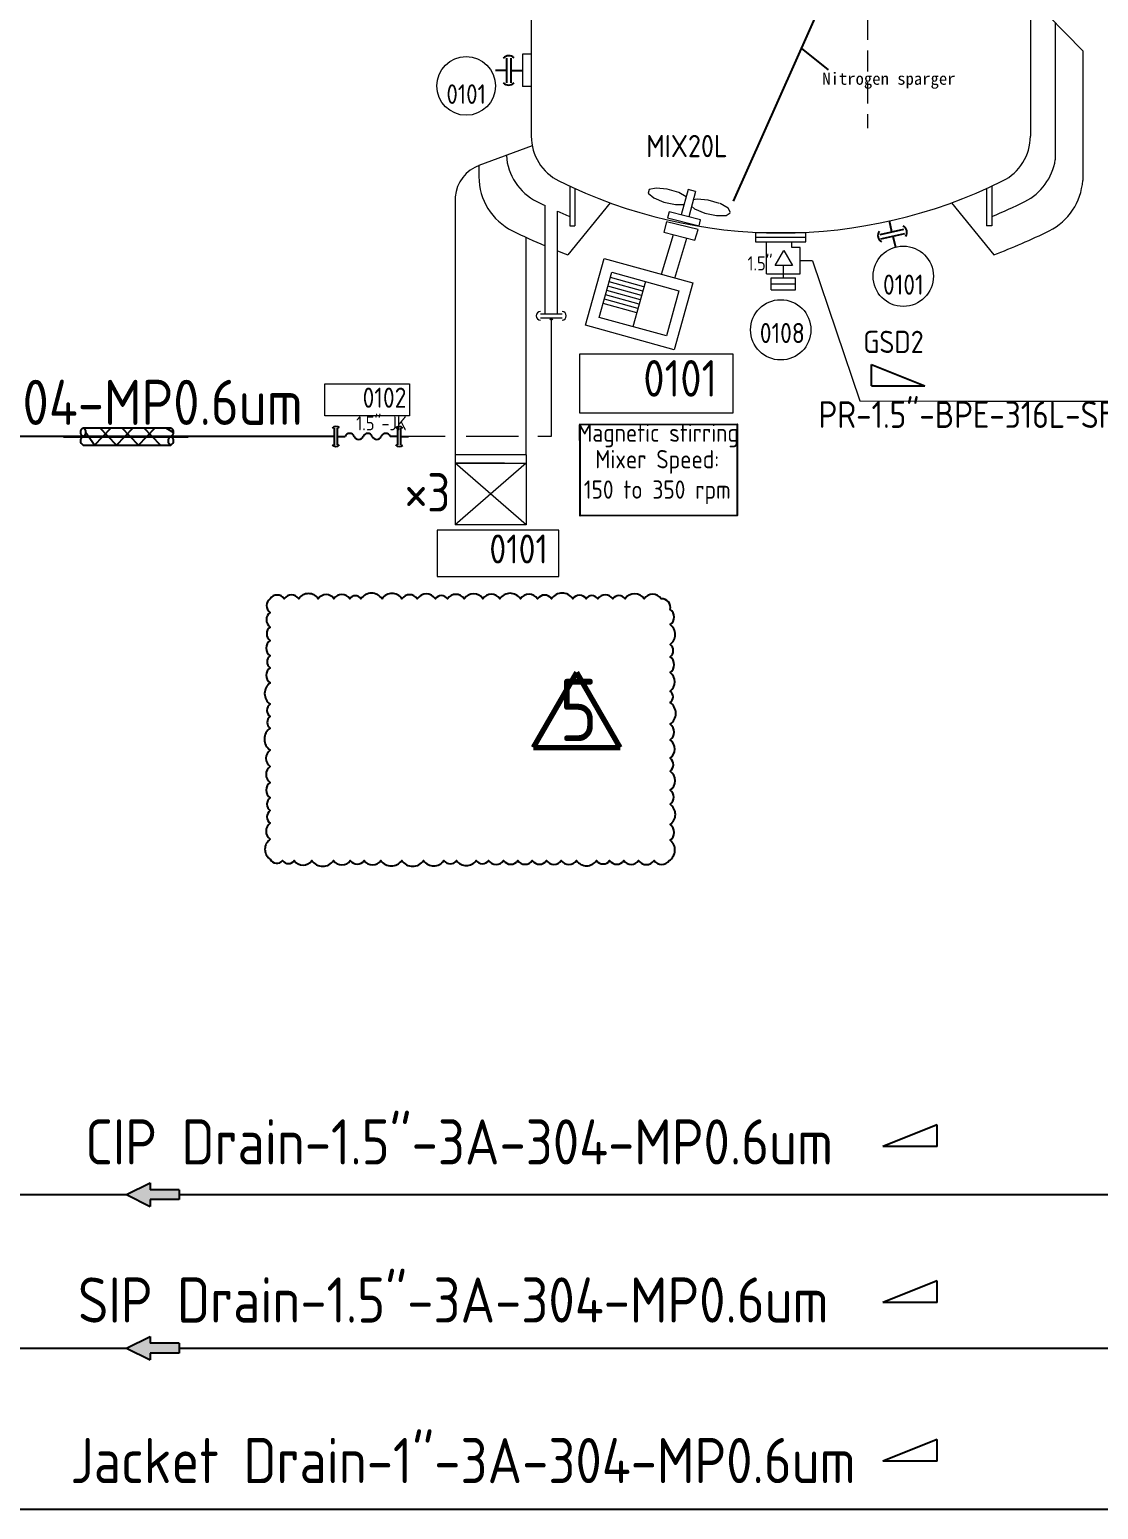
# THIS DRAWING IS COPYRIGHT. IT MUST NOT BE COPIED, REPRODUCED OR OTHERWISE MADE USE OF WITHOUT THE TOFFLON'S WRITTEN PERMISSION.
# Model space of a CAD drawing. Header units: millimetres. Extents: x -68339142 to 208, y -167 to 82456658.
# Drawn here: x -68335907 to -68335269, y 82447461 to 82448346 of the extents above; entities that cross this region are included whole.
import ezdxf
from ezdxf.enums import TextEntityAlignment as Align

# ---------------------------------------------------------------- set-up
doc = ezdxf.new("R2010")
doc.units = ezdxf.units.MM
doc.header["$MEASUREMENT"] = 0
doc.linetypes.add('HIDDEN', pattern=[9.524999999999999, 6.35, -3.175])
for name, color, linetype, lineweight in [('AM_8', 1, 'Continuous', 15), ('Langurage', 7, 'Continuous', 0), ('Modle', 161, 'Continuous', 70), ('图层00物料管路PR', 6, 'Continuous', 15), ('图层15动态设备', 7, 'Continuous', 9)]:
    doc.layers.add(name, color=color, linetype=linetype, lineweight=lineweight)
for name, color, linetype in [('冷冻水进', 170, 'Continuous'), ('排管', 10, 'Continuous'), ('文字', 1, 'Continuous'), ('機器', 7, 'Continuous'), ('药液', 210, 'Continuous')]:
    doc.layers.add(name, color=color, linetype=linetype)
doc.styles.get("Standard").update_dxf_attribs({"font": 'gbenor.shx', "bigfont": 'gbcbig.shx'})
doc.styles.add('{18b73a54-fa43-428c-adcb-c1c7bbdf2c84}', font='')
doc.styles.get('{18b73a54-fa43-428c-adcb-c1c7bbdf2c84}').set_extended_font_data('SimSun')

# ---------------------------------------------------------------- blocks, each defined once
blk = doc.blocks.new('*U303')
at = {"color": 7, "linetype": 'ByBlock', "lineweight": 9}
for p, q in [((11.06999995111465, -19.18800003377245), (-11.06999995111465, 7.11130496711121e-08)), ((-11.06999995111465, 7.11130496711121e-08), (-11.07000000588514, -19.1879998560046)), ((-11.06999995111465, 7.11130496711121e-08), (11.06999995111465, -7.111304789475525e-08)), ((11.06999995111465, -7.111304789475525e-08), (-11.07000000588514, -19.18799989154099)), ((11.06999995111465, -7.111304789475525e-08), (11.06999995111465, -19.18800006932495))]:
    blk.add_line(p, q, dxfattribs=at)
at = {"color": 0, "linetype": 'ByBlock', "lineweight": 9}
blk.add_line((11.06999995111465, -19.18800006932495), (-11.07000000588514, -19.18800000622612), dxfattribs=at)
at = {"color": 1, "linetype": 'ByBlock', "lineweight": 9}
blk.add_lwpolyline([(-16.63637571871041, -35.17339146052912), (21.16362428128959, -35.17339146052911), (21.16362428128959, -20.77339146052911), (-16.63637571871041, -20.77339146052911)], close=True, dxfattribs=at)
for tag, p, height, flags in [('YQJ_ITEMID', (12.09698766737247, -11.27666881555147), 5, 1), ('YQJ_CLASS_NAME', (12.50872703913311, -16.69544346930148), 5, 1), ('YQJ_CODE', (-15.41441134375584, -30.95963507853119), 9, 2)]:
    blk.add_attdef(tag, p, '', height=height, dxfattribs=dict(at, flags=flags))
blk.add_attdef('YQJ_NO', (-0.405869125397885, -31.15602829639695), '', height=9, dxfattribs=at)
blk = doc.blocks.new('*U267')
at = {"color": 7, "lineweight": 9}
for p, q in [((-8.429016727735961, 7.9691693013242), (-8.660523516943522, 7.059455600642014)), ((-6.680790860478464, 8.33913726860219), (-8.429016727735961, 7.9691693013242)), ((-3.970895275591556, 8.051897286926668), (-6.680790860478464, 8.33913726860219)), ((-1.15970267420389, 7.198646020937577), (-3.970895275591556, 8.051897286926668)), ((1.149910492806248, 7.962138032216078), (-0.5179421132642341, 1.715673505210088)), ((2.947776267378414, 7.504555209710905), (1.149910492806248, 7.962138032216078)), ((2.947776267378414, 7.504555209710905), (1.149910492806248, 7.962138032216078)), ((2.947776267378414, 7.504555209710905), (1.307578744322837, 1.24930392834858)), ((-8.660523516943522, 7.059455600642014), (-7.301809458293155, 5.898823838782391)), ((-7.301809458293155, 5.898823838782391), (-4.784256665163139, 4.855766399500407)), ((-4.784256665163139, 4.855766399500407), (-1.907170361258886, 4.261446649896516)), ((-1.907170361258886, 4.261446649896516), (0.1721006191873133, 4.300031040560043)), ((0.6685336402549185, 6.159278821160388), (-1.15970267420389, 7.198646020937577)), ((3.391084112044974, 5.639398499225624), (2.40393373145771, 5.43049298733904)), ((6.100979696863124, 5.352158517550105), (3.391084112044974, 5.639398499225624)), ((8.91217229825079, 4.498907251565925), (6.100979696863124, 5.352158517550105)), ((11.02518621175759, 3.40332682695507), (9.0052303817728, 4.551688129081501)), ((11.6125835666141, 2.324452088159795), (11.02518621175759, 3.40332682695507)), ((-5.394427636869205, -12.88233578653499), (-2.437005302864145, -3.121951033354437)), ((-2.126272618524945, -13.78759733706547), (0.8401458078386899, -3.997522768686851)), ((-9.695441657074934, -15.91941442318103), (-17.9484062438828, -13.63338714588727)), ((-10.87975976623684, -20.19501319290603), (-19.13272435299068, -17.90898591560736)), ((-10.583680238939, -19.12611350047109), (-18.83664482571248, -16.84008622317733)), ((-10.28760071168535, -18.05721380804107), (-18.54056529844902, -15.77118653074731)), ((-9.991521184353132, -16.98831411561596), (-18.24448577117082, -14.70228683831238)), ((-9.337779567016423, -14.62819073900255), (-12.42173996543761, -25.76183564679968)), ((-11.4719188208227, -22.33281257777099), (-19.72488340758146, -20.0467853004674)), ((-11.17583929353468, -21.26391288533114), (-19.42880388030326, -18.97788560804229))]:
    blk.add_line(p, q, dxfattribs=at)
for points in [[(4.244839008916371, 0.4923532155454264), (-3.485768607387308, 2.471939949832539), (-3.865303808183762, 0.9897933671435553), (3.865303808183763, -0.989793367143557)], [(3.633333706729445, -1.895674277534363), (-4.118460313641026, -0.008597069383633027), (-4.767624199611691, -2.543687446685636), (2.819959393633416, -4.510796837046019)], [(-19.4965140496256, -8.976132886069992), (2.281215595395861, -15.00844812049991), (-2.263005482862809, -31.41389349974206), (-24.04073512784498, -25.38157826530724)], [(-17.59074415377027, -12.34216346170879), (-1.084814980277315, -16.91421801629631), (-4.168775378678856, -28.04786292409344), (-20.6747045522111, -23.47580836950592)]]:
    blk.add_lwpolyline(points, close=True, dxfattribs=at)
at = {"color": 1, "linetype": 'ByBlock', "lineweight": 9}
blk.add_lwpolyline([(12.26747726009571, -32.51025728471535), (-25.53252273990429, -32.51025728471535), (-25.53252273990429, -46.91025728471535), (12.26747726009571, -46.91025728471535)], close=True, dxfattribs=at)
at = {"color": 7, "lineweight": 9}
blk.add_polyline3d([(1.992905171086659, 3.862945851945458, 0), (2.770065514190993, 3.199085069405829, 0), (5.287618307291542, 2.156027630133666, 0), (8.164704611249817, 1.561707880519952, 0), (10.48786985307243, 1.604818141807391, 0), (11.51952548309701, 2.271671210649128, 0)], dxfattribs=at)
at = {"color": 1, "linetype": 'ByBlock', "lineweight": 9}
for tag, p, height, flags in [('YQJ_ITEMID', (39.01820533211139, -5.218934115036973), 5, 1), ('输出信号类型1', (40.00446773862859, -21.80621936677994), 5, 1), ('输出信号类型2', (39.93355159926796, -27.05046879286556), 5, 1), ('输入信号类型1', (39.76389553414992, -32.93873774013105), 5, 1), ('YQJ_CODE', (-23.85428524441383, -42.8952266912021), 9, 2), ('输入信号类型2', (39.76389553414992, -38.73107787671574), 5, 1)]:
    blk.add_attdef(tag, p, '', height=height, dxfattribs=dict(at, flags=flags))
at = {"color": 1, "linetype": 'ByBlock', "lineweight": 9, "flags": 1}
for tag, p, p2 in [('YQJ_CLASS_NAME', (39.15347364574336, -11.03424770122888), (87.69514031241005, -11.03424770122888)), ('品牌', (40.2881325063463, -16.70370649604411), (47.29180897693454, -16.70370649604411))]:
    blk.add_attdef(tag, text='', height=1, dxfattribs=at).set_placement(p, p2, align=Align.ALIGNED)
at = {"color": 1, "linetype": 'ByBlock', "lineweight": 9}
for tag, p, height in [('电压', (-3.728041296204905, -38.39519873608156), 6.3), ('YQJ_NO', (-9.86561538877801, -42.96983988207383), 9), ('频率', (-3.728041296204905, -45.66627965492635), 6.3)]:
    blk.add_attdef(tag, p, '', height=height, dxfattribs=at)
blk = doc.blocks.new('*U99')
at = {"color": 0, "linetype": 'ByBlock', "lineweight": 9}
for p, q in [((8.954739817020755, -2.028470237382503), (-13.54526018297924, -2.028470237650684)), ((-8.626466819127966, -18.35064872195745), (-8.626466819298335, -4.056940475084058)), ((-8.626466819298335, -4.056940475084058), (2.687094705460945, -4.05694047494921)), ((2.687094705491011, -6.579359431422512), (2.687094705504601, -4.05694047494921)), ((6.331206636378458, -6.579359431379078), (2.687094705534666, -6.579359431422512)), ((6.331206636518762, -18.35064872177917), (6.331206636378458, -6.579359431379078)), ((11.93284401598414, -12.46500407650963), (6.33120663644861, -12.46500407657639)), ((-8.626466819127966, -18.35064872195745), (6.331206636518762, -18.35064872177917)), ((-1.14763009138187, -20.10888268052508), (-1.147630091414612, -14.61491038991426)), ((-6.540429347472708, -25.47777345626734), (-6.540429347536701, -20.10888268058936)), ((-6.540429347536701, -20.10888268058936), (4.24516916477296, -20.10888268046081)), ((-6.540429347504705, -22.79332806842835), (4.245169164804957, -22.7933280682998)), ((-6.540429347472708, -25.47777345626734), (4.245169164836954, -25.47777345613879)), ((4.245169164836954, -25.47777345613879), (4.24516916477296, -20.10888268046081))]:
    blk.add_line(p, q, dxfattribs=at)
for points in [[(8.954739816996579, 1.204127738524642e-10), (-13.54526018300342, -1.477686691792281e-10), (-13.54526018295507, -4.056940475142686), (8.954739817044935, -4.056940474874504)], [(-0.9550431307441729, -7.8380235779018), (2.957594294486626, -14.61491038986533), (-4.86768055583525, -14.6149103899586)]]:
    blk.add_lwpolyline(points, close=True, dxfattribs=at)
at = {"color": 1, "linetype": 'ByBlock', "lineweight": 9}
blk.add_circle((-2.326576035606392, -43.37318578918918), 13.5, dxfattribs=at)
for tag, p, height, flags in [('YQJ_ITEMID', (12.30389252496513, -9.268028050291264), 5, 1), ('YQJ_CLASS_NAME', (12.34145168959367, -15.0460218663336), 5, 1), ('品牌', (13.51525420045436, -20.57112130539599), 5, 1), ('供电电源', (13.40854493904772, -26.41575940861708), 5, 1), ('YQJ_CODE', (-8.585364625655911, -40.9216355847481), 9, 2), ('控制方式', (13.72867290480644, -33.13547494261206), 5, 1), ('输出信号类型1', (14.1519754470537, -39.40720924178709), 5, 1), ('输出信号类型2', (13.98124049918988, -46.42557879951505), 5, 1)]:
    blk.add_attdef(tag, p, '', height=height, dxfattribs=dict(at, flags=flags))
for tag, p, height in [('尺寸', (-17.20476168828574, -16.78456578587141), 6.3), ('YQJ_NO', (-11.69302449010456, -49.29637015184429), 9)]:
    blk.add_attdef(tag, p, '', height=height, dxfattribs=at)
blk = doc.blocks.new('*U69')
at = {"color": 1, "linetype": 'ByBlock', "lineweight": 9}
blk.add_circle((13.5, -1.77635683940025e-15), 13.5, dxfattribs=at)
at = {"color": 1, "linetype": 'ByBlock', "lineweight": 13, "flags": 2}
blk.add_attdef('YQJ_CODE', (7.181431612304732, -0.3770963063832848), '', height=9, dxfattribs=at)
at = {"color": 1, "linetype": 'ByBlock', "lineweight": 9, "flags": 1}
for tag, p in [('YQJ_ITEMID', (24.38943776185624, 7.984361569487646)), ('YQJ_CLASS_NAME', (24.3999337322457, 3.682376766385232)), ('供电电源', (24.91061420759434, -5.225861052161235)), ('品牌', (24.8201266641081, -0.6865745397071805)), ('控制方式', (25.04552130297452, -9.989354953061365)), ('量程上限', (24.77570711221415, -14.9326032799006)), ('输入信号类型1', (24.5918368282837, -25.28992703947256)), ('量程下限', (24.64080013634884, -19.96572891749793)), ('输入信号类型2', (24.41907406160681, -30.47782268224296))]:
    blk.add_attdef(tag, p, '', height=5, dxfattribs=at)
at = {"color": 1, "linetype": 'ByBlock', "lineweight": 13}
blk.add_attdef('YQJ_NO', (4.419494115506676, -8.260460470582805), '', height=9, dxfattribs=at)
at = {"color": 1, "linetype": 'ByBlock', "lineweight": 9}
blk.add_attdef('尺寸', (-11.61090940447393, -20.93206571894052), '', height=6.3, dxfattribs=at)
blk = doc.blocks.new('*U302')
at = {"color": 0}
for p, q in [((3.380946980479639, 0), (0, 0)), ((3.380946980479639, -3.708082801808923), (3.380946980479639, 3.708082801804994)), ((4.719053019536076, -3.708082801808923), (4.719053019536076, 3.708082801804994)), ((4.719053019536076, 0), (8.1, 0)), ((31.69842821224318, -3.758037711016311), (31.69842821224318, 3.658127892597606)), ((33.03653425129962, -3.758037711016311), (33.03653425129962, 3.658127892597606)), ((31.69842821224318, -0.04995490920738804), (28.31748123176354, -0.04995490920738804)), ((33.03653425129962, -0.04995490920738804), (36.41748123176355, -0.04995490920738804))]:
    blk.add_line(p, q, dxfattribs=at)
at = {"color": 1, "linetype": 'ByBlock', "lineweight": 9}
blk.add_lwpolyline([(36.89138472730566, 9.197193433817127), (-0.9086152726943392, 9.197193433817127), (-0.9086152726943392, 23.59719343381713), (36.89138472730566, 23.59719343381713)], close=True, dxfattribs=at)
at = {"color": 0}
for centre, radius, start, end in [((4.029350639751647, 2.090597283887982), 2.340368230475572, 46.47917323098157, 135.7809304604455), ((10.12499999998465, -0.8437500000368343), 2.19375, 22.61986494908265, 157.3801350509174), ((18.22499999998465, -0.8437500000368343), 2.19375, 22.61986494908265, 157.3801350509174), ((26.32499999998465, -0.8437500000368343), 2.19375, 22.61986494908265, 157.3801350509174), ((32.34683187151519, 2.040642374680594), 2.340368230475572, 46.47917323098157, 135.7809304604455), ((4.029350639751647, -2.090597283891911), 2.340368230475572, 224.2190695395545, 313.5208267690184), ((14.17499999998465, 0.8437499999631656), 2.19375, 202.6198649490826, 337.3801350509173), ((22.27499999998465, 0.8437499999631656), 2.19375, 202.6198649490826, 337.3801350509173), ((32.34683187151519, -2.140552193099299), 2.340368230475572, 224.2190695395544, 313.5208267690184)]:
    blk.add_arc(centre, radius, start, end, dxfattribs=at)
at = {"color": 1, "linetype": 'ByBlock', "lineweight": 9}
for tag, p, height, flags in [('YQJ_CODE', (-0.4298996088424668, 12.99638209659043), 9, 2), ('YQJ_ITEMID', (27.58501167491789, -18.02776964529676), 5, 1), ('YQJ_CLASS_NAME', (28.04379899468125, -23.50729088758021), 5, 1)]:
    blk.add_attdef(tag, p, '', height=height, dxfattribs=dict(at, flags=flags))
for tag, p, height in [('YQJ_NO', (15.93699844922011, 12.85668890083155), 9), ('尺寸', (13.08301508509128, 2.727267964749727), 6.3)]:
    blk.add_attdef(tag, p, '', height=height, dxfattribs=at)
blk = doc.blocks.new('KGJK')
at = {"layer": 'AM_8'}
blk.add_hatch(color=256, dxfattribs=at).paths.add_polyline_path([(5848.813452545352, -1050.605828065278), (5848.813452545354, -1052.349464705978), (5853.939130079631, -1052.349464705978), (5853.939130079631, -1053.560979718961), (5858.105796746298, -1051.477646385627), (5853.939130079631, -1049.394313052294), (5853.939130079629, -1050.605828065278)])
at = {"layer": '文字'}
for p, q in [((5848.813452545354, -1050.605828065278), (5848.813452545354, -1052.349464705978)), ((5848.813452545354, -1050.605828065278), (5853.939130079631, -1050.605828065278)), ((5858.105796746298, -1051.477646385627), (5853.939130079631, -1049.394313052295)), ((5853.939130079631, -1049.394313052295), (5853.939130079631, -1050.605828065278)), ((5848.813452545354, -1052.349464705978), (5853.939130079631, -1052.349464705978)), ((5858.105796746298, -1051.477646385627), (5853.939130079631, -1053.560979718961)), ((5853.939130079631, -1052.349464705978), (5853.939130079631, -1053.560979718961))]:
    blk.add_line(p, q, dxfattribs=at)
blk = doc.blocks.new('保温')
at = {"ltscale": 0.1}
h = blk.add_hatch(dxfattribs=at)
h.set_pattern_fill('ANSI37', scale=2.234399999999999)
h.set_pattern_definition([(44.99999999999997, (-813.4420348629722, 754.6356316621168), (-5.016371069229228, 5.016371069229224), []), (135, (-813.4420348629722, 754.6356316621168), (-5.016371069229229, -5.016371069229224), [])])
h.paths.add_polyline_path([(40.0281178516377, 3.910200000015001), (-2.934541498689214e-11, 3.910200000015001, -0.6525360622096348), (-2.934541498689214e-11, 1.610711564126176e-11, 0.652536062208393), (-2.934541498689214e-11, -3.910199999979604), (40.0281178516377, -3.910199999979604, -0.652536062207818), (40.0281178516377, 1.610711564126176e-11, 0.6525360622075519)])
at = {"color": 7, "lineweight": 35}
blk.add_line((-8.915646761219492, 1.909583602355269e-13), (47.98137530246434, 1.909583602355269e-13), dxfattribs=at)
at = {"color": 7}
for p, q in [((-2.934541498689214e-11, 3.910200000005452), (40.0281178516377, 3.910200000005452)), ((-2.934541498689214e-11, -3.910199999992337), (40.0281178516377, -3.910199999992337))]:
    blk.add_line(p, q, dxfattribs=at)
for centre, start, end in [((0.8601914965108648, 1.955100000004413), 113.7482053907326, 246.2517946092674), ((0.8601914965108648, -1.955099999991298), 113.7482053907326, 246.2517946092674), ((-0.8601914965695556, 1.955100000004413), 293.7482053907326, 66.25179460926744), ((40.88830934817791, -1.955099999991298), 113.7482053907326, 246.2517946092674), ((39.16792635509749, 1.955100000004413), 293.748205391198, 66.25179460880196), ((39.16792635509749, -1.955099999991298), 293.7482053907326, 66.25179460926744)]:
    blk.add_arc(centre, 2.135964751742607, start, end, dxfattribs=at)
blk = doc.blocks.new('倾斜')
at = {"color": 7}
for p, q in [((9.366830904189264, 7.433415452092231), (-9.366830904189264, 0)), ((9.366830904189264, 0), (9.366830904189264, 7.433415452092231)), ((9.366830904189264, 0), (-9.366830904189264, 0))]:
    blk.add_line(p, q, dxfattribs=at)
blk = doc.blocks.new('*U66')
at = {"color": 1, "linetype": 'ByBlock', "lineweight": 9}
blk.add_circle((-13.5, 0), 13.5, dxfattribs=at)
at = {"color": 1, "linetype": 'ByBlock', "lineweight": 13, "flags": 2}
blk.add_attdef('YQJ_CODE', (-19.956933801985, 0.6038896840040238), '', height=9, dxfattribs=at)
at = {"color": 1, "linetype": 'ByBlock', "lineweight": 9, "flags": 1}
for tag, p in [('YQJ_ITEMID', (24.91794100715924, 7.984361569487646)), ('YQJ_CLASS_NAME', (24.9284369775487, 3.682376766385232)), ('供电电源', (25.43911745289734, -5.225861052161235)), ('品牌', (25.3486299094111, -0.6865745397071805)), ('控制方式', (25.57402454827752, -9.989354953061365)), ('量程上限', (25.30421035751715, -14.9326032799006)), ('输入信号类型1', (25.1203400735867, -25.28992703947256)), ('量程下限', (25.16930338165184, -19.96572891749793)), ('输入信号类型2', (24.94757730690981, -30.47782268224296))]:
    blk.add_attdef(tag, p, '', height=5, dxfattribs=at)
at = {"color": 1, "linetype": 'ByBlock', "lineweight": 13}
blk.add_attdef('YQJ_NO', (-22.58050588449332, -8.260460470582803), '', height=9, dxfattribs=at)
at = {"color": 1, "linetype": 'ByBlock', "lineweight": 9}
blk.add_attdef('尺寸', (-8.497108270957689, -12.81824943221918), '', height=6.3, dxfattribs=at)
blk = doc.blocks.new('*U92')
at = {"color": 0}
for p, q in [((1.110580270360832, -4.884136822378641), (0, 0)), ((-4.246138973480912, -6.102175325889597), (6.4672995141969, -3.666098318868975)), ((-3.8065952080191, -8.035211547793207), (6.906843279658712, -5.599134540772584)), ((1.550124035822644, -6.81717304428225), (2.660704306178313, -11.70130986663819))]:
    blk.add_line(p, q, dxfattribs=at)
for centre, start, end in [((-1.69652049714591, -6.507548344790954), 147.0294613946716, 236.3312186241357), ((4.343658916470987, -5.134101135968567), 329.2895650860985, 58.59132231556264)]:
    blk.add_arc(centre, 3.467212193297144, start, end, dxfattribs=at)
blk = doc.blocks.new('卫生卡箍')
at = {"color": 0}
for p, q in [((5.008810341451317, 0), (0, 0)), ((5.008810341451317, -5.493456002679887), (5.008810341451317, 5.493456002674066)), ((6.991189658571966, -5.493456002679887), (6.991189658571966, 5.493456002674066)), ((6.991189658571966, 0), (12, 0))]:
    blk.add_line(p, q, dxfattribs=at)
for centre, start, end in [((5.969408355187625, 3.09718116131553), 46.47917323098144, 135.7809304604455), ((5.969408355187625, -3.09718116132135), 224.2190695395544, 313.5208267690186)]:
    blk.add_arc(centre, 3.467212193297144, start, end, dxfattribs=at)
blk = doc.blocks.new('TANK_N_BIG_L')
at = {"linetype": 'ByBlock', "lineweight": 5}
for p, q in [((219.2374383956194, 117.1561709791422), (208.5053950250149, 117.1561709791422)), ((152.0022527128458, 107.9582513421774), (141.2702093422413, 107.9582513421774)), ((161.1901892721653, 110.5664259940386), (171.9222326427698, 110.566424742341)), ((161.1901890337467, 108.4200173169374), (171.9222323745489, 108.4200160354376)), ((163.1170753538609, 108.42001709342), (163.1170744597912, 100.7438899427652)), ((169.9953460842371, 108.4200162440538), (169.9953453093767, 101.8208579421043)), ((219.2374383956194, 115.0097622871399), (208.5053950250149, 115.0097622871399)), ((210.4322813153267, 115.0097622871399), (210.4322813153267, 104.8340512663126)), ((217.3105520606041, 115.0097622871399), (217.3105520606041, 104.8340512663126)), ((266.5526531487703, 110.566419750452), (255.8206097781658, 110.566419750452)), ((266.5526531487703, 108.4200110286474), (255.8206097781658, 108.4200110286474)), ((257.7474960833788, 108.4200110286474), (257.7474960833788, 101.3161127567291)), ((264.6257668286562, 108.4200110286474), (264.6257668286562, 100.1577726900578)), ((110.2628332078457, 103.3637293130159), (60.83683176338673, 82.38277399539948)), ((111.223100066185, 101.0851354300976), (61.80301176011562, 80.10669021308422)), ((152.0022527128458, 105.8118426352739), (141.2702093422413, 105.8118426352739)), ((143.1970956325531, 105.8118426352739), (143.1970956474543, 96.67322732508183)), ((150.0753663480282, 105.8118426352739), (150.0753663480282, 98.24085183441639)), ((301.1486881673336, 103.0090726613998), (290.4166448116302, 103.0090726613998)), ((301.1486881673336, 100.8626639544964), (290.4166448116302, 100.8626639544964)), ((292.3435311168432, 100.8626639544964), (292.3435311168432, 93.75876568257809)), ((299.2218018323183, 100.8626639544964), (299.2218018323183, 91.72663852572441)), ((345.4054546058178, 88.16736491024494), (334.6734112352133, 88.16736491024494)), ((345.4054546058178, 86.02095621824265), (334.6734112352133, 86.02095621824265)), ((336.6002975255251, 86.02095621824265), (336.6002975553274, 77.34276680648327)), ((343.4785683006048, 86.02095621824265), (343.4785683006048, 73.94930016994476)), ((60.26490925252438, 47.02253463864326), (60.26490925252438, -283.5878605395555)), ((358.5543881356716, 47.02253463864326), (358.5543881356716, -283.5878605395555)), ((60.26490925252438, 34.63211596012115), (28.9445139169693, 23.23242436349392)), ((358.5543881356716, 34.63211596012115), (389.8747834414244, 23.23242436349392)), ((28.9445139169693, 23.23242436349392), (28.9445139169693, 3.733918353915215)), ((389.8747834414244, 23.23242436349392), (389.8747834712267, -37.95200264453888)), ((45.35043530166149, 11.34953835606575), (60.26490925252438, 11.34953835606575)), ((45.35043530166149, 11.34953835606575), (45.35043530166149, 3.733918383717537)), ((373.4688621610403, 11.34953831136227), (358.5543881356716, 11.34953831136227)), ((373.4688621610403, 11.34953831136227), (373.4688621461391, -55.65833394229412)), ((0, 6.439226031303406), (0, -6.439226031303406)), ((2.57569032907486, 6.439226031303406), (2.57569032907486, -6.439226031303406)), ((2.57569032907486, 3.733918279409409), (45.35043530166149, 3.733918383717537)), ((45.35043530166149, 8.129141375422478), (60.26490925252438, 8.129141375422478)), ((373.4688621610403, 8.1291414052248), (358.5543881356716, 8.1291414052248)), ((2.57569032907486, -3.733918309211731), (45.35043530166149, -3.733918309211731)), ((28.9445139169693, -3.733918309211731), (28.9445139169693, -140.5942516773939)), ((45.35043530166149, -3.733918309211731), (45.35043530166149, -146.5655187368393)), ((358.5543881356716, -71.75499890744686), (389.874783501029, -37.95200258493423)), ((60.26490925252438, -151.9939432889223), (28.9445139169693, -140.5942516624928)), ((54.95995545387268, -179.708064571023), (54.95995545387268, -198.9852842539549)), ((60.26490925252438, -179.708064571023), (54.95995545387268, -179.708064571023)), ((60.26490925252438, -198.9852842539549), (54.95995545387268, -198.9852842539549)), ((358.5543881356716, -200.4454193562269), (389.8747835457325, -232.5030568689108)), ((373.4688621610403, -215.7109610289335), (373.4688621610403, -297.691772595048)), ((54.95995545387268, -234.5664838701487), (54.95995545387268, -253.8437035530806)), ((60.26490925252438, -234.5664838701487), (54.95995545387268, -234.5664838701487)), ((389.8747835457325, -232.5030568689108), (389.874783590436, -310.1918732225895)), ((60.26490925252438, -253.8437035530806), (54.95995545387268, -253.8437035530806)), ((60.83847871422768, -289.4766295552254), (28.9445139169693, -301.085083335638)), ((28.9445139169693, -301.085083335638), (28.9445139169693, -307.8380219042301)), ((28.9445139169693, -307.756532907486), (28.9445139169693, -307.8380219042301)), ((83.22926659882069, -313.4536553174257), (83.22926659882069, -337.1162704527378)), ((86.3962729871273, -314.9096594005823), (86.3962729871273, -337.1162704527378)), ((332.4230244904757, -314.9096594005823), (332.4230244904757, -337.1162704527378)), ((335.5900308191776, -313.4536553174257), (335.5900308191776, -337.1162704527378)), ((14.8253992497921, -319.9477075785398), (14.69773778319359, -479.1547989696264)), ((68.48071679472923, -389.7707859128714), (68.48071679472923, -325.0274282097816)), ((107.46347245574, -323.4941889047623), (82.02490748465061, -354.5504329204559)), ((311.3558249175549, -323.4941889047623), (336.7943898290396, -354.5504329204559)), ((75.94855357706547, -389.7707859128714), (75.94855357706547, -328.4298297464848)), ((57.21156924962997, -474.0865941792727), (57.21156924962997, -344.1178832650185)), ((83.22926659882069, -337.1162704527378), (86.3962729871273, -337.1162704527378)), ((335.5900308191776, -337.1162704527378), (332.4230244904757, -337.1162704527378)), ((65.73976723849773, -389.7707859128714), (78.68446227908134, -389.7707859128714)), ((78.65386119484901, -392.3464763015509), (65.77540914714336, -392.3464763015509)), ((44.18649643659592, -474.0865942239761), (14.68201823532581, -474.0865940898657)), ((14.68201823532581, -474.0865942239761), (14.68201823532581, -479.1547990888357)), ((57.21156924962997, -474.0865941792727), (14.82539939880371, -474.0865941792727)), ((57.21156924962997, -474.0865942239761), (57.21156924962997, -479.1547990888357)), ((44.18649643659592, -479.1547990888357), (14.68201823532581, -479.1547989696264))]:
    blk.add_line(p, q, dxfattribs=at)
at = {"lineweight": 5}
for p, q in [((108.0046460926533, 99.71892666816711), (113.2598890215158, 87.33885911107063)), ((65.17553894221783, 81.53830190002918), (71.07031089067459, 67.65166030824184))]:
    blk.add_line(p, q, dxfattribs=at)
for p, q in [((365.756429001689, -84.40240286290646), (358.5543881356716, -84.40240286290646)), ((365.756429001689, -84.40240286290646), (365.756429001689, -118.2826629430056)), ((365.756429001689, -118.2826629430056), (358.5543881356716, -118.2826629430056)), ((365.756429001689, -162.8482714891434), (358.5543881356716, -162.8482714891434)), ((365.756429001689, -162.8482714891434), (365.756429001689, -196.7285315841436)), ((365.756429001689, -196.7285315841436), (358.5543881356716, -196.7285315841436))]:
    blk.add_line(p, q)
at = {"linetype": 'ByBlock', "lineweight": 5}
for centre, radius, start, end in [((208.5053950250149, 116.0829666703939), 2.101552260574817, 90, 270), ((219.2374383956194, 116.0829666703939), 2.101552260574817, 270, 90), ((141.2702093422413, 106.8850470334291), 2.101552260574817, 90, 270), ((152.0022527128458, 106.8850470334291), 2.101552260574817, 270, 90), ((161.1901891678572, 109.4932216852903), 2.101552260574817, 89.99999316981084, 269.9999931698108), ((171.9222325086594, 109.4932204037905), 2.101552260574817, 269.9999931698108, 89.99999316981084), ((255.8206097781658, 109.4932154268026), 2.101552260574817, 90, 270), ((266.5526531487703, 109.4932154268026), 2.101552260574817, 270, 90), ((110.7680968642235, 102.2350999861956), 2.420988204182188, 293.0008476300102, 113.0008476300102), ((212.1932562738657, -190.1877202093601), 295.0418163629544, 99.57487503830602, 102.1539572918844), ((211.8649879544973, -187.230441942811), 292.0680073960823, 90.28105914090861, 98.24207887871225), ((211.5440337210894, -195.609375551343), 300.4987613138848, 81.15534927562312, 88.90043682165667), ((212.1932556778193, -190.1877217143774), 295.0418179721958, 74.23708838133511, 79.76347405709407), ((290.4166448116302, 101.9358683526516), 2.101552260574817, 90, 270), ((301.1486881673336, 101.9358683526516), 2.101552260574817, 270, 90), ((212.1932562738657, -190.1877202093601), 295.0418163629544, 103.5239704633485, 109.6249467010687), ((212.1932556778193, -190.1877217143774), 295.0418179721958, 65.06062808673317, 72.84424862396584), ((334.6734112352133, 87.09416061639786), 2.101552260574817, 90, 270), ((345.4054546058178, 87.09416061639786), 2.101552260574817, 270, 90), ((61.31992173194885, 81.24473206698895), 2.420988204182188, 113.0008476300102, 293.0008476300102), ((326.6736595332623, 46.85630367696285), 31.88158427370095, 0.4197752283421302, 58.19001208475246), ((83.32730478048325, 48.09543813765049), 23.08430702233856, 123.8958643912118, 182.4966059645202), ((190.5411288291216, -119.5617161393166), 222.0858497539494, 122.5441138935097, 122.7330770277831), ((1.287845283746719, 6.439226031303406), 2.52186271268978, 0, 180), ((1.287845283746719, -6.439226031303406), 2.52186271268978, 180, 0), ((90.09385718405247, -283.6552068293095), 29.82894789157962, 180, 243.6121998787685), ((328.7254402637482, -283.6552068293095), 29.82894789157962, 296.3878001212314, 0), ((78.16227799654007, -293.2530677318573), 32.81184268073757, 183.218032842162, 243.6121998787685), ((340.1153337061405, -292.4638762921095), 33.75982250598229, 296.6160580266441, 351.1019611064618), ((36.50982843339443, -321.5265491306782), 21.74183086475298, 108.9919827590162, 175.8356471183967), ((65.03754089772701, -307.8380219042301), 36.09302694881161, 180, 243.6121998787685), ((209.4096486717463, -43.16654053330421), 298.2894789157712, 243.6121998787685, 296.3878001212314), ((353.5942065864801, -307.620165720582), 36.37160907831663, 296.4999345747737, 355.9454352562677), ((209.4096486717463, -28.71553489565849), 328.1184268073757, 243.6121998787685, 244.5637671650534), ((209.4096486717463, -28.71553489565849), 328.1184268073757, 292.6162683280521, 296.3878001212314), ((209.4096486717463, -28.71553489565849), 328.1184268073757, 245.9993675342165, 247.3837316719479), ((209.4096486717463, -16.84673567116261), 360.930269488116, 243.6121998787685, 247.016793479924), ((209.4096486717463, -16.84673567116261), 360.9302694881162, 290.6669072079501, 296.3878001212314), ((209.4096486717463, -16.84673567116261), 360.930269488116, 248.2985213545061, 249.3330927920499), ((65.77540914714336, -391.0586311668158), 2.52186271268978, 90, 270), ((78.65386119484901, -391.0586311668158), 2.52186271268978, 270, 90)]:
    blk.add_arc(centre, radius, start, end, dxfattribs=at)
at = {"xscale": 1.33595186571, "yscale": 1.33595186571, "zscale": 1.33595186571}
for name, p in [('卫生卡箍', (38.87796813249588, -189.426066339016)), ('卫生卡箍', (38.87796813249588, -244.2844856530428)), ('*U92', (274.3678139746189, -334.2971812933683))]:
    blk.add_blockref(name, p, dxfattribs=at)
blk = doc.blocks.new('Jacket_Symbol_01')
blk.add_circle((0, 0), 0.5)

msp = doc.modelspace()

# ---------------------------------------------------------------- linework, layer by layer
at = {"color": 4}
msp.add_line((-68335394.0195259, 82448452.2928789), (-68335486.79730767, 82448243.58346896), dxfattribs=at)
for p, q in [((-68335446.20182964, 82448334.90553018), (-68335430.17621288, 82448322.05094881)), ((-68335458.38680841, 82448224.94357954), (-68335458.37416148, 82448224.09471507))]:
    msp.add_line(p, q)
at = {"color": 5}
msp.add_line((-68335729.62609638, 82448102.8187446), (-68336123.65866867, 82448102.81874464), dxfattribs=at)
msp.add_lwpolyline([(-68335578.3610764, 82448110.0377791), (-68335484.43167943, 82448110.15187687), (-68335484.43167943, 82448055.52717932), (-68335578.3610764, 82448055.41308153)], close=True)
msp.add_lwpolyline([(-68335763.57858284, 82448005.80806784, 0.52056705), (-68335763.57858284, 82447997.58922978, 0.52056705), (-68335763.57858284, 82447988.8711089, 0.52056705), (-68335763.57858284, 82447980.85674487, 0.52056705), (-68335763.57858284, 82447971.61960587, 0.52056705), (-68335763.57858284, 82447964.53483562, 0.52056705), (-68335763.57858284, 82447955.42648475, 0.52056705), (-68335763.57858284, 82447942.76252405, 0.52056705), (-68335763.57858284, 82447935.28406504, 0.52056705), (-68335763.57858284, 82447928.4357115, 0.52056705), (-68335763.57858284, 82447915.24398406, 0.52056705), (-68335763.57858284, 82447905.46056375, 0.52056705), (-68335763.57858284, 82447895.92678484, 0.52056705), (-68335763.57858284, 82447886.72341967, 0.52056705), (-68335763.57858284, 82447879.11434144, 0.52056705), (-68335763.57858284, 82447871.49610764, 0.52056705), (-68335763.57858284, 82447861.99630602, 0.52056705), (-68335763.57858284, 82447849.96448538, 0.52056705), (-68335756.13232356, 82447849.21408337, 0.52056705), (-68335749.25284116, 82447849.21408337, 0.52056705), (-68335738.6684117, 82447849.21408337, 0.52056705), (-68335725.65002939, 82447849.21408337, 0.52056705), (-68335715.67352864, 82447849.21408337, 0.52056705), (-68335707.40158838, 82447849.21408337, 0.52056705), (-68335697.3758511, 82447849.21408337, 0.52056705), (-68335684.98391205, 82447849.21408337, 0.52056705), (-68335671.88516434, 82447849.21408337, 0.52056705), (-68335659.7160104, 82447849.21408337, 0.52056705), (-68335652.14945462, 82447849.21408337, 0.52056705), (-68335640.47978698, 82447849.21408337, 0.52056705), (-68335633.03815362, 82447849.21408337, 0.52056705), (-68335624.0602185, 82447849.21408337, 0.52056705), (-68335615.53558497, 82447849.21408337, 0.52056705), (-68335606.92285469, 82447849.21408337, 0.52056705), (-68335598.34328786, 82447849.21408337, 0.52056705), (-68335589.60604204, 82447849.21408337, 0.52056705), (-68335580.4382818, 82447849.21408337, 0.52056705), (-68335568.5041204, 82447849.21408337, 0.52056705), (-68335560.67856419, 82447849.21408337, 0.52056705), (-68335552.19136672, 82447849.21408337, 0.52056705), (-68335543.42258511, 82447849.21408337, 0.52056705), (-68335534.12278144, 82447849.21408337, 0.52056705), (-68335525.06387055, 82447849.21408337, 0.52056705), (-68335524.5588361, 82447861.33150445, 0.52056705), (-68335524.5588361, 82447870.71330117, 0.52056705), (-68335524.5588361, 82447882.88123436, 0.52056705), (-68335524.5588361, 82447891.2581583, 0.52056705), (-68335524.5588361, 82447902.69222306, 0.52056705), (-68335524.5588361, 82447910.40669188, 0.52056705), (-68335524.5588361, 82447921.41105603, 0.52056705), (-68335524.5588361, 82447930.69336241, 0.52056705), (-68335524.5588361, 82447943.7442978, 0.52056705), (-68335524.5588361, 82447950.55053578, 0.52056705), (-68335524.5588361, 82447961.63384114, 0.52056705), (-68335524.5588361, 82447971.07789563, 0.52056705), (-68335524.5588361, 82447978.39786185, 0.52056705), (-68335524.5588361, 82447990.281566, 0.52056705), (-68335524.5588361, 82447999.36590898, 0.52056705), (-68335529.8606066, 82448005.80806784, 0.52056705), (-68335540.03100161, 82448005.80806784, 0.52056705), (-68335551.4709666, 82448005.80806784, 0.52056705), (-68335558.8277585, 82448005.80806784, 0.52056705), (-68335567.8081351, 82448005.80806784, 0.52056705), (-68335574.80623278, 82448005.80806784, 0.52056705), (-68335582.71500279, 82448005.80806784, 0.52056705), (-68335595.44508691, 82448005.80806784, 0.52056705), (-68335603.71946867, 82448005.80806784, 0.52056705), (-68335614.00522365, 82448005.80806784, 0.52056705), (-68335626.31659383, 82448005.80806784, 0.52056705), (-68335636.39034688, 82448005.80806784, 0.52056705), (-68335647.60671294, 82448005.80806784, 0.52056705), (-68335657.59847295, 82448005.80806784, 0.52056705), (-68335664.84621203, 82448005.80806784, 0.52056705), (-68335675.66909277, 82448005.80806784, 0.52056705), (-68335684.79901007, 82448005.80806784, 0.52056705), (-68335696.72462629, 82448005.80806784, 0.52056705), (-68335709.33568823, 82448005.80806784, 0.52056705), (-68335716.00438946, 82448005.80806784, 0.52056705), (-68335725.50154616, 82448005.80806784, 0.52056705), (-68335734.81172612, 82448005.80806784, 0.52056705), (-68335746.54202388, 82448005.80806784, 0.52056705), (-68335755.1710307, 82448005.80806784, 0.52056705)], format="xyb", close=True)
at = {"layer": 'Langurage', "linetype": 'HIDDEN', "ltscale": 2}
msp.add_line((-68335406.6098256, 82448676.53075682), (-68335406.6098256, 82448287.08081456), dxfattribs=at)
at = {"layer": 'Modle'}
for p, q in [((-68335606.23427135, 82447916.81183414), (-68335580.3127372, 82447961.70924829)), ((-68335554.39120306, 82447916.81183414), (-68335580.3127372, 82447961.70924829)), ((-68335606.23427135, 82447916.81183414), (-68335554.39120306, 82447916.81183414))]:
    msp.add_line(p, q, dxfattribs=at)
at = {"layer": '冷冻水进', "color": 5, "lineweight": 9}
for p, q in [((-68335595.58182192, 82448172.56890099), (-68335595.5818219, 82448102.8187446)), ((-68335659.02747352, 82448102.76304878), (-68335683.23248559, 82448102.75200725)), ((-68335615.11093338, 82448102.80160096), (-68335646.46108092, 82448102.77408022)), ((-68335595.5818219, 82448102.8187446), (-68335603.64816806, 82448102.81166355))]:
    msp.add_line(p, q, dxfattribs=at)
at = {"layer": '排管', "color": 1, "linetype": 'ByBlock', "lineweight": -3}
for p, q in [((-68337406.57931684, 82447649.4622587), (-68335849.41147697, 82447649.46237238)), ((-68335817.96005401, 82447649.46237467), (-68334916.20583108, 82447649.46244054)), ((-68336852.07748085, 82447557.66516598), (-68335849.41108453, 82447557.66517651)), ((-68335817.96005411, 82447557.66517682), (-68333929.50055684, 82447557.66519664))]:
    msp.add_line(p, q, dxfattribs=at)
at = {"layer": '排管'}
msp.add_line((-68333929.50055026, 82447461.2631654), (-68336852.07748085, 82447461.26316501), dxfattribs=at)
at = {"layer": '药液', "color": 6, "lineweight": 9}
for p, q in [((-68335439.37874605, 82448207.85566866), (-68335411.1655474, 82448124.0660053)), ((-68335411.1655474, 82448124.0660053), (-68335335.47709548, 82448123.99983154)), ((-68335346.68394798, 82448123.99926794), (-68335244.80955094, 82448124.00443628))]:
    msp.add_line(p, q, dxfattribs=at)

# ---------------------------------------------------------------- block references
for name, p in [('TANK_N_BIG_L', (-68335667.79645708, 82448565.96433358)), ('Jacket_Symbol_01', (-68335595.5818219, 82448173.06890099))]:
    msp.add_blockref(name, p)
ref = msp.add_blockref('*U267', (-68335516.61238852, 82448231.07931814), dxfattribs=dict(xscale=2.431432395592201, yscale=2.431432395592201, zscale=2.431432395592201))
ref.add_attrib('YQJ_NO', '0101', (-68335540.59996538, 82448126.60105741), dxfattribs={"color": 1, "linetype": 'ByBlock', "lineweight": 9, "height": 21.88289156032981})
ref = msp.add_blockref('*U99', (-68335455.32045127, 82448224.50831412), dxfattribs=dict(xscale=1.33595186571, yscale=1.33595186571, zscale=1.33595186571))
ref.add_attrib('YQJ_NO', '0108', (-68335470.94176915, 82448158.65073644), dxfattribs={"color": 1, "linetype": 'ByBlock', "lineweight": 9, "height": 12.02356679139})
ref.add_attrib('尺寸', '1.5"', (-68335478.30518475, 82448202.08494215), dxfattribs={"color": 1, "linetype": 'ByBlock', "lineweight": 9, "height": 8.416496753973})
ref = msp.add_blockref('*U69', (-68335403.22620389, 82448198.61806838), dxfattribs=dict(xscale=1.33595186571, yscale=1.33595186571, zscale=1.33595186571))
ref.add_attrib('YQJ_NO', '0101', (-68335397.32197247, 82448187.5824908), dxfattribs={"color": 1, "linetype": 'ByBlock', "lineweight": 13, "height": 12.02356679139})
for name, p, xscale, yscale, zscale in [('倾斜', (-68335388.28243719, 82448133.09365983), -1.703680000000001, 1.703680000000001, 1.703680000000001), ('保温', (-68335875.36066122, 82448102.8187446), 1.3086931055, 1.3086931055, 1.3086931055), ('倾斜', (-68335381.14233479, 82447678.27326852), 1.738775808000001, 1.738775808000001, 1.738775808000001), ('倾斜', (-68335381.14233479, 82447584.91340835), 1.738775808000001, 1.738775808000001, 1.738775808000001), ('倾斜', (-68335381.14233486, 82447490.07395862), 1.738775808000001, 1.738775808000001, 1.738775808000001)]:
    msp.add_blockref(name, p, dxfattribs=dict(xscale=xscale, yscale=yscale, zscale=zscale))
ref = msp.add_blockref('*U302', (-68335729.62609638, 82448102.8187446), dxfattribs=dict(xscale=1.33595186571, yscale=1.33595186571, zscale=1.33595186571))
ref.add_attrib('YQJ_NO', '0102', (-68335708.33503357, 82448119.99466212), dxfattribs={"color": 1, "linetype": 'ByBlock', "lineweight": 9, "height": 12.02356679139})
ref.add_attrib('尺寸', '1.5"-JK', (-68335712.14781797, 82448106.46224332), dxfattribs={"color": 1, "linetype": 'ByBlock', "lineweight": 9, "height": 8.416496753973})
ref = msp.add_blockref('*U303', (-68335631.80258128, 82448086.80529633), dxfattribs=dict(xscale=1.9237706866224, yscale=1.9237706866224, zscale=1.9237706866224))
ref.add_attrib('YQJ_NO', '0101', (-68335632.5833804, 82448026.86824238), dxfattribs={"color": 1, "linetype": 'ByBlock', "lineweight": 9, "height": 17.3139361796016})
at = {"layer": '图层15动态设备', "color": 1, "linetype": 'ByBlock', "lineweight": 9}
ref = msp.add_blockref('*U66', (-68335628.91848895, 82448312.39021541), dxfattribs=dict(at, xscale=1.298545213470121, yscale=1.298545213470121, zscale=1.298545213470121))
ref.add_attrib('YQJ_NO', '0101', (-68335658.24029678, 82448301.663634), dxfattribs={"layer": '0', "color": 1, "linetype": 'ByBlock', "lineweight": 13, "height": 11.68690692123109})
at = {"layer": '機器', "lineweight": 9, "xscale": -3.384651308526882, "yscale": 3.384651308526882, "zscale": 3.384651308526882}
for p in [(-68316021.76594852, 82451208.34760311), (-68316021.76594862, 82451116.55052549)]:
    msp.add_blockref('KGJK', p, dxfattribs=at)

# ---------------------------------------------------------------- texts
at = {"color": 5, "insert": (-68335923.04906523, 82448123.16869125), "char_height": 26.99268000000001, "attachment_point": 5}
msp.add_mtext('CW-1.5"-3A-304-MP0.6um', dxfattribs=at)
at = {"layer": 'Langurage', "color": 7, "linetype": 'ByBlock', "lineweight": -3, "insert": (-68335352.70944676, 82448315.54155801), "char_height": 7.320500000000002, "width": 161.8301819481317, "attachment_point": 5, "style": '{18b73a54-fa43-428c-adcb-c1c7bbdf2c84}'}
msp.add_mtext('\\pxql;Nitrogen sparger', dxfattribs=at)
at = {"layer": 'Langurage', "color": 7, "linetype": 'ByBlock', "lineweight": -3, "char_height": 10.9013672241936, "width": 102.6037766994748, "attachment_point": 5}
for s, insert in [('Magnetic stirring', (-68335531.78736629, 82448103.41913424)), ('\\pxqc;Mixer Speed:\\P150 to 350 rpm', (-68335532.2400007, 82448078.4959935))]:
    msp.add_mtext(s, dxfattribs=dict(at, insert=insert))
at = {"layer": 'Langurage', "linetype": 'ByBlock', "lineweight": -3, "insert": (-68335669.52672243, 82448069.36780366), "char_height": 22.99968, "width": 40.06085262627126, "attachment_point": 5}
msp.add_mtext('×3', dxfattribs=at)
at = {"layer": 'Modle'}
msp.add_text('5', height=37.2908019338007, dxfattribs=at).set_placement((-68335590.91269119, 82447920.66329166))
at = {"layer": '图层00物料管路PR', "color": 3, "lineweight": 9, "char_height": 13.31, "attachment_point": 5}
for s, insert in [('{\\C256;MIX20L}', (-68335514.50377133, 82448276.44809428)), ('{\\C256;GSD2}', (-68335391.0425319, 82448159.35798892))]:
    msp.add_mtext(s, dxfattribs=dict(at, insert=insert))
at = {"layer": '图层00物料管路PR', "color": 6, "linetype": 'ByBlock', "lineweight": -3, "insert": (-68335342.14758892, 82448115.90558752), "char_height": 15.972, "attachment_point": 5}
msp.add_mtext('PR-1.5"-BPE-316L-SF4', dxfattribs=at)
at = {"layer": '排管', "color": 1, "linetype": 'ByBlock', "lineweight": -3, "char_height": 26.99268000000001, "attachment_point": 5}
for s, insert in [('CIP Drain-1.5"-3A-304-MP0.6um', (-68335650.63016626, 82447680.96573909)), ('SIP Drain-1.5"-3A-304-MP0.6um', (-68335654.09827234, 82447586.43830444)), ('Jacket Drain-1"-3A-304-MP0.6um', (-68335648.27373637, 82447490.43366753))]:
    msp.add_mtext(s, dxfattribs=dict(at, insert=insert))

doc.saveas('drawing.dxf')
